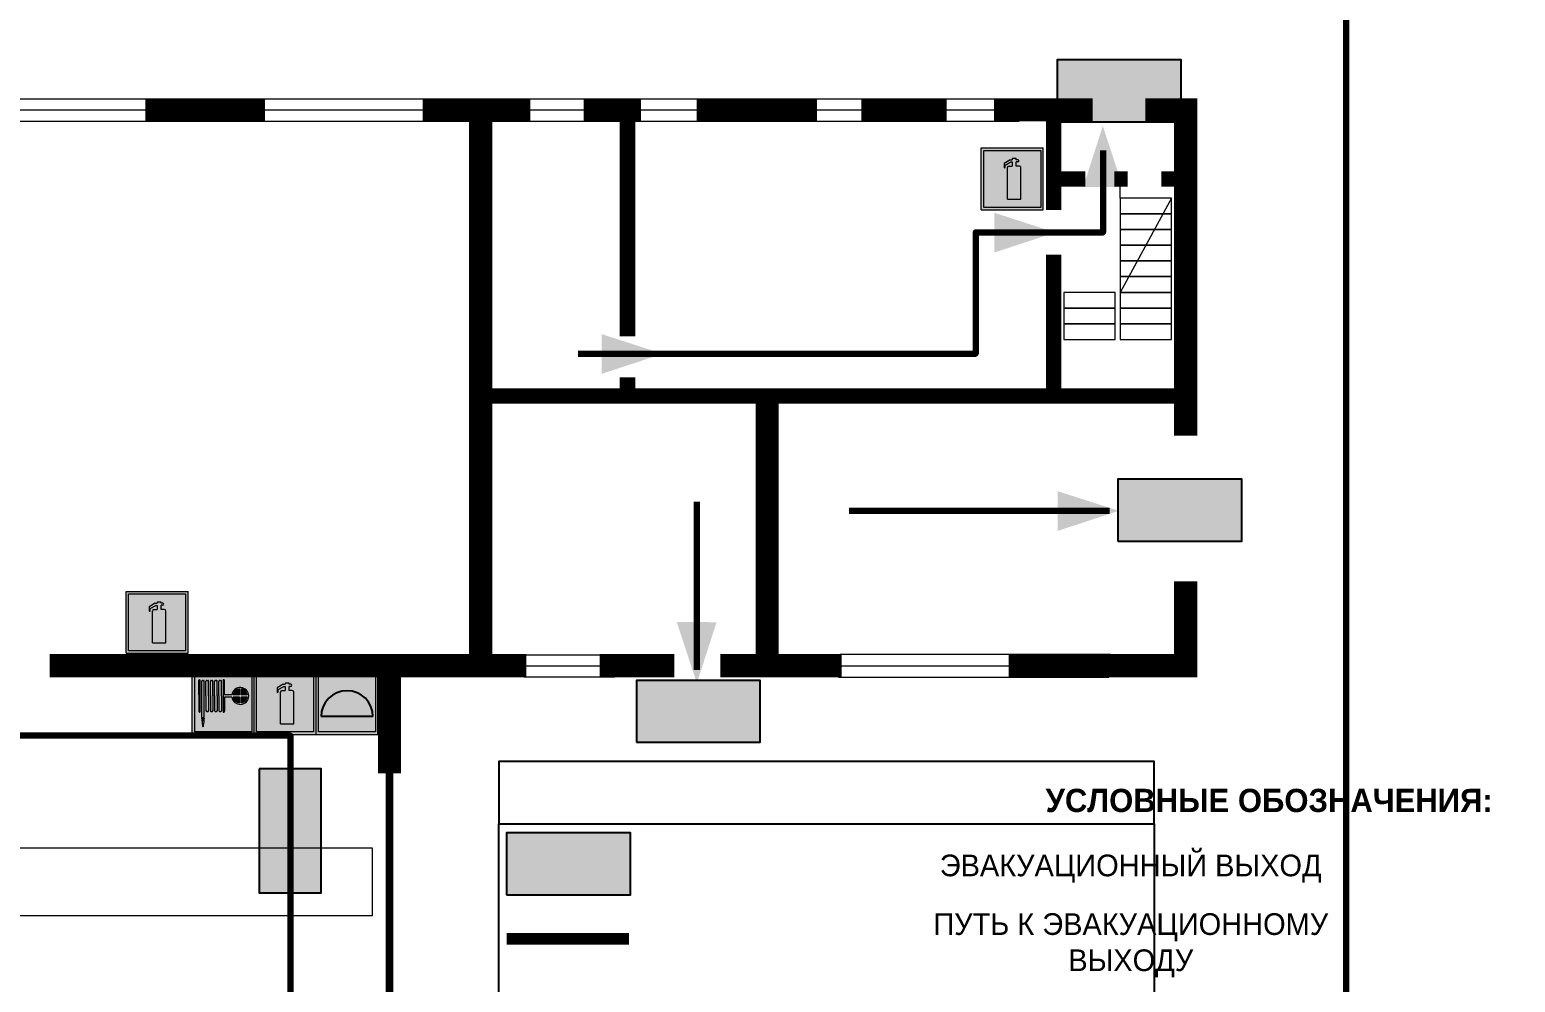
# Model space of a CAD drawing. Header units: millimetres. Extents: x 13114 to 67229, y 22859 to 38520.
# Drawn here: x 33218.4 to 33410.3, y 25961.3 to 26084.3 of the extents above; entities that cross this region are included whole.
import ezdxf

# ---------------------------------------------------------------- set-up
doc = ezdxf.new("R2010")
doc.units = ezdxf.units.MM
doc.layers.add('План_Штампы', color=7, linetype='Continuous')
doc.styles.add('обычный', font='arial.ttf')

# ---------------------------------------------------------------- blocks, each defined once
blk = doc.blocks.new('A$C7B4425F7')
at = {"true_color": 0xffffff}
blk.add_hatch(color=7, dxfattribs=at).paths.add_polyline_path([(0, 0), (-16, 0), (-16, -8), (0, -8)])
h = blk.add_hatch(color=126)
h.paths.add_polyline_path([(-0.2, -0.2), (-15.8, -0.2), (-15.8, -7.8), (-0.2, -7.8)])
h.paths.add_polyline_path([(-11.76, -2.03), (-11.76, -3.66), (-11.17, -3.66, -0.568275), (-11.17, -6.18), (-12.58, -6.18), (-12.58, -2.03)], flags=16)
h.paths.add_polyline_path([(-13.33, -4.12, -0.495768), (-13.59, -6.18), (-15.03, -6.18), (-15.03, -2.03), (-13.59, -2.03, -0.487973)], flags=16)
h.paths.add_polyline_path([(-10.25, -2.03), (-9.48, -2.03), (-9.48, -6.18), (-10.25, -6.18)], flags=16)
h.paths.add_polyline_path([(-13.84, -3.69), (-14.24, -3.69), (-14.24, -3.03), (-13.9, -3.03, -0.692621)], flags=0)
h.paths.add_polyline_path([(-9.15, -2.03), (-8.4, -2.03), (-8.04, -3.07), (-7.68, -2.03), (-6.93, -2.03), (-7.64, -4.1), (-6.93, -6.18), (-7.68, -6.18), (-8.04, -5.14), (-8.4, -6.18), (-9.15, -6.18), (-8.44, -4.1)], flags=16)
h.paths.add_polyline_path([(-11.76, -4.46), (-11.42, -4.46, -0.692621), (-11.36, -5.12), (-11.76, -5.12)], flags=0)
h.paths.add_polyline_path([(-13.9, -5.2), (-14.24, -5.2), (-14.24, -4.55), (-13.84, -4.55, -0.708038)], flags=0)
edge = h.paths.add_edge_path(flags=16)
edge.add_ellipse((-5.51, -4.08), major_axis=(0, 2.05), ratio=0.586184, start_angle=0, end_angle=360)
edge = h.paths.add_edge_path(flags=0)
edge.add_ellipse((-5.51, -4.08), major_axis=(0, 1.14), ratio=0.454828, start_angle=0, end_angle=360)
h.paths.add_polyline_path([(-4.13, -4.96, 0.377264), (-3.48, -4.52, 0.0555), (-3.16, -2.03), (-1.66, -2.03), (-1.66, -4.96), (-0.96, -4.96), (-0.96, -7.01), (-1.75, -7.01), (-1.75, -6.18), (-3.3, -6.18), (-3.3, -7.02), (-4.13, -7.02)], flags=16)
h.paths.add_polyline_path([(-2.73, -2.91), (-2.28, -2.91), (-2.28, -4.96), (-3.05, -4.96, 0.079136)], flags=0)
at = {"color": 126}
blk.add_lwpolyline([(-16, -8), (0, -8), (0, 0), (-16, 0)], close=True, dxfattribs=at)
blk = doc.blocks.new('A$C37112FD5')
at = {"true_color": 0xf5f5ff}
h = blk.add_hatch(color=7, dxfattribs=at)
h.dxf.hatch_style = 1
h.paths.add_polyline_path([(12.8, -7.4), (0, -7.4), (0, -20.2), (12.8, -20.2)])
h.paths.add_polyline_path([(12.29, -7.91), (12.29, -19.69), (0.51, -19.69), (0.51, -7.91)], flags=16)
h.paths.add_polyline_path([(4.98, -9.04, -0.42597), (5.17, -9.22), (5.17, -12.25), (5.17, -15.29, -0.432244), (4.98, -15.47), (4.83, -15.47, -0.42597), (4.64, -15.29), (4.64, -12.25), (4.64, -9.22, -0.432244), (4.83, -9.04)], flags=0)
h.paths.add_polyline_path([(4.28, -9.22), (4.28, -12.25), (4.28, -15.29, -0.432244), (4.09, -15.47), (3.94, -15.47, -0.42597), (3.75, -15.29), (3.75, -12.25), (3.75, -9.22, -0.432244), (3.94, -9.04), (4.09, -9.04, -0.42597)], flags=0)
h.paths.add_polyline_path([(5.72, -9.04), (5.87, -9.04, -0.42597), (6.06, -9.22), (6.06, -12.25), (6.06, -15.29, -0.432244), (5.87, -15.47), (5.72, -15.47, -0.42597), (5.53, -15.29), (5.53, -12.25), (5.53, -9.22, -0.432244)], flags=0)
h.paths.add_polyline_path([(6.42, -8.9), (6.5, -8.9, -0.42597), (6.69, -9.08), (6.69, -12.03), (8.21, -12.03, -15.824349), (8.21, -12.47), (6.69, -12.47), (6.69, -15.42, -0.432244), (6.5, -15.6), (6.42, -15.6)], flags=0)
h.paths.add_polyline_path([(3.39, -9.22), (3.39, -12.25), (3.39, -15.29, -0.432244), (3.2, -15.47), (3.05, -15.47, -0.42597), (2.85, -15.29), (2.85, -12.25), (2.85, -9.22, -0.432244), (3.05, -9.04), (3.2, -9.04, -0.42597)], flags=0)
h.paths.add_polyline_path([(2.5, -9.22), (2.5, -16.71), (1.96, -16.71), (1.96, -9.22, -0.432244), (2.15, -9.04), (2.31, -9.04, -0.42597)], flags=0)
h.paths.add_polyline_path([(1.61, -8.9), (1.61, -15.6), (1.57, -15.6, -0.42597), (1.37, -15.42), (1.37, -12.03), (1.37, -9.09, -0.432244), (1.57, -8.9)], flags=0)
h.paths.add_polyline_path([(9.76, -10.81), (9.76, -12.03), (8.49, -12.03, -0.336371)], flags=0)
h.paths.add_polyline_path([(8.49, -12.47), (9.76, -12.47), (9.76, -13.7, -0.336371)], flags=0)
h.paths.add_polyline_path([(10.11, -10.81, -0.336371), (11.38, -12.03), (10.11, -12.03)], flags=0)
h.paths.add_polyline_path([(10.11, -12.47), (11.38, -12.47, -0.336371), (10.11, -13.7)], flags=0)
h.paths.add_polyline_path([(2.5, -16.84), (2.5, -17.05), (1.97, -17.05), (1.97, -16.84)], flags=0)
h.paths.add_polyline_path([(2.5, -17.24, -0.033778), (2.24, -18.6, -0.033778), (1.97, -17.24)], flags=0)
h = blk.add_hatch(color=242)
h.dxf.hatch_style = 1
h.paths.add_polyline_path([(12.29, -7.91), (0.51, -7.91), (0.51, -19.69), (12.29, -19.69)])
h.paths.add_polyline_path([(6.42, -15.6), (6.42, -8.9), (6.5, -8.9, -0.42597), (6.69, -9.08), (6.69, -12.03), (8.21, -12.03, -15.824349), (8.21, -12.47), (6.69, -12.47), (6.69, -15.42, -0.432244), (6.5, -15.6)], flags=16)
h.paths.add_polyline_path([(5.87, -15.47), (5.72, -15.47, -0.42597), (5.53, -15.29), (5.53, -12.25), (5.53, -9.22, -0.432244), (5.72, -9.04), (5.87, -9.04, -0.42597), (6.06, -9.22), (6.06, -12.25), (6.06, -15.29, -0.432244)], flags=16)
h.paths.add_polyline_path([(4.98, -15.47), (4.83, -15.47, -0.42597), (4.64, -15.29), (4.64, -12.25), (4.64, -9.22, -0.432244), (4.83, -9.04), (4.98, -9.04, -0.42597), (5.17, -9.22), (5.17, -12.25), (5.17, -15.29, -0.432244)], flags=16)
h.paths.add_polyline_path([(4.09, -15.47), (3.94, -15.47, -0.42597), (3.75, -15.29), (3.75, -12.25), (3.75, -9.22, -0.432244), (3.94, -9.04), (4.09, -9.04, -0.42597), (4.28, -9.22), (4.28, -12.25), (4.28, -15.29, -0.432244)], flags=16)
h.paths.add_polyline_path([(3.2, -15.47), (3.05, -15.47, -0.42597), (2.85, -15.29), (2.85, -12.25), (2.85, -9.22, -0.432244), (3.05, -9.04), (3.2, -9.04, -0.42597), (3.39, -9.22), (3.39, -12.25), (3.39, -15.29, -0.432244)], flags=16)
h.paths.add_polyline_path([(2.5, -17.05), (1.97, -17.05), (1.97, -16.84), (2.5, -16.84)], flags=16)
h.paths.add_polyline_path([(2.5, -17.24, -0.033778), (2.24, -18.6, -0.033778), (1.97, -17.24)], flags=16)
h.paths.add_polyline_path([(2.5, -16.71), (1.96, -16.71), (1.96, -9.22, -0.432244), (2.15, -9.04), (2.31, -9.04, -0.42597), (2.5, -9.22)], flags=16)
h.paths.add_polyline_path([(1.61, -15.6), (1.57, -15.6, -0.42597), (1.37, -15.42), (1.37, -12.03), (1.37, -9.09, -0.432244), (1.57, -8.9), (1.61, -8.9)], flags=16)
h.paths.add_polyline_path([(8.49, -12.47), (9.76, -12.47), (9.76, -13.7, -0.336371)], flags=0)
h.paths.add_polyline_path([(10.11, -13.7), (10.11, -12.47), (11.38, -12.47, -0.336371)], flags=0)
h.paths.add_polyline_path([(8.49, -12.03, -0.336371), (9.76, -10.81), (9.76, -12.03)], flags=0)
h.paths.add_polyline_path([(10.11, -12.03), (10.11, -10.81, -0.336371), (11.38, -12.03)], flags=0)
h = blk.add_hatch(color=7, dxfattribs=at)
h.dxf.hatch_style = 1
h.paths.add_polyline_path([(1.61, -8.9), (1.57, -8.9, 0.432244), (1.37, -9.09), (1.37, -12.03), (1.37, -15.42, 0.42597), (1.57, -15.6), (1.61, -15.6)])
h.paths.add_polyline_path([(2.5, -9.22, 0.42597), (2.31, -9.04), (2.15, -9.04, 0.432244), (1.96, -9.22), (1.96, -16.71), (2.5, -16.71)])
h.paths.add_polyline_path([(2.5, -16.84), (1.97, -16.84), (1.97, -17.05), (2.5, -17.05)])
h.paths.add_polyline_path([(2.5, -17.24), (1.97, -17.24, 0.033778), (2.24, -18.6, 0.033778)])
h.paths.add_polyline_path([(3.39, -12.25), (3.39, -9.22, 0.42597), (3.2, -9.04), (3.05, -9.04, 0.432244), (2.85, -9.22), (2.85, -12.25), (2.85, -15.29, 0.42597), (3.05, -15.47), (3.2, -15.47, 0.432244), (3.39, -15.29)])
h.paths.add_polyline_path([(4.28, -12.25), (4.28, -9.22, 0.42597), (4.09, -9.04), (3.94, -9.04, 0.432244), (3.75, -9.22), (3.75, -12.25), (3.75, -15.29, 0.42597), (3.94, -15.47), (4.09, -15.47, 0.432244), (4.28, -15.29)])
h.paths.add_polyline_path([(5.17, -12.25), (5.17, -9.22, 0.42597), (4.98, -9.04), (4.83, -9.04, 0.432244), (4.64, -9.22), (4.64, -12.25), (4.64, -15.29, 0.42597), (4.83, -15.47), (4.98, -15.47, 0.432244), (5.17, -15.29)])
h.paths.add_polyline_path([(6.06, -12.25), (6.06, -9.22, 0.42597), (5.87, -9.04), (5.72, -9.04, 0.432244), (5.53, -9.22), (5.53, -12.25), (5.53, -15.29, 0.42597), (5.72, -15.47), (5.87, -15.47, 0.432244), (6.06, -15.29)])
h.paths.add_polyline_path([(6.69, -12.47), (8.21, -12.47, 15.824349), (8.21, -12.03), (6.69, -12.03), (6.69, -9.08, 0.42597), (6.5, -8.9), (6.42, -8.9), (6.42, -15.6), (6.5, -15.6, 0.432244), (6.69, -15.42)])
h.paths.add_polyline_path([(8.49, -12.47), (9.76, -12.47), (9.76, -13.7, -0.336371)], flags=16)
h.paths.add_polyline_path([(8.49, -12.03, -0.336371), (9.76, -10.81), (9.76, -12.03)], flags=16)
h.paths.add_polyline_path([(10.11, -12.47), (11.38, -12.47, -0.336371), (10.11, -13.7)], flags=16)
h.paths.add_polyline_path([(10.11, -12.03), (10.11, -10.81, -0.336371), (11.38, -12.03)], flags=16)
h = blk.add_hatch(color=242)
h.dxf.hatch_style = 1
h.paths.add_polyline_path([(9.76, -10.81, 0.336371), (8.49, -12.03), (9.76, -12.03)])
h.paths.add_polyline_path([(10.11, -10.81), (10.11, -12.03), (11.38, -12.03, 0.336371)])
h.paths.add_polyline_path([(11.38, -12.47), (10.11, -12.47), (10.11, -13.7, 0.336371)])
h.paths.add_polyline_path([(9.76, -12.47), (8.49, -12.47, 0.336371), (9.76, -13.7)])
at = {"color": 242, "lineweight": 5}
for p, q in [((0, -20.2), (0, -7.4)), ((0, -7.4), (12.8, -7.4)), ((1.37, -12.03), (1.37, -9.08)), ((1.57, -8.9), (1.61, -8.9)), ((1.61, -8.9), (1.61, -15.6)), ((2.15, -9.04), (2.31, -9.04)), ((3.05, -9.04), (3.2, -9.04)), ((3.94, -9.04), (4.09, -9.04)), ((4.83, -9.04), (4.98, -9.04)), ((5.72, -9.04), (5.87, -9.04)), ((6.42, -8.9), (6.42, -15.6)), ((6.5, -8.9), (6.42, -8.9)), ((6.69, -12.03), (6.69, -9.08)), ((12.8, -20.2), (12.8, -7.4)), ((1.37, -12.03), (1.37, -15.42)), ((1.96, -16.71), (1.96, -9.22)), ((2.5, -16.71), (2.5, -9.22)), ((2.85, -12.25), (2.85, -9.22)), ((2.85, -12.25), (2.85, -15.29)), ((3.39, -12.25), (3.39, -9.22)), ((3.39, -12.25), (3.39, -15.29)), ((3.75, -12.25), (3.75, -9.22)), ((3.75, -12.25), (3.75, -15.29)), ((4.28, -12.25), (4.28, -9.22)), ((4.28, -12.25), (4.28, -15.29)), ((4.64, -12.25), (4.64, -9.22)), ((4.64, -12.25), (4.64, -15.29)), ((5.17, -12.25), (5.17, -9.22)), ((5.17, -12.25), (5.17, -15.29)), ((5.53, -12.25), (5.53, -9.22)), ((5.53, -12.25), (5.53, -15.29)), ((6.06, -12.25), (6.06, -9.22)), ((6.06, -12.25), (6.06, -15.29)), ((8.21, -12.03), (6.69, -12.03)), ((9.76, -12.03), (8.49, -12.03)), ((9.76, -10.81), (9.76, -12.03)), ((10.11, -10.81), (10.11, -12.03)), ((11.38, -12.03), (10.11, -12.03)), ((8.21, -12.47), (6.69, -12.47)), ((6.69, -12.47), (6.69, -15.42)), ((9.76, -12.47), (8.49, -12.47)), ((9.76, -12.47), (9.76, -13.7)), ((11.38, -12.47), (10.11, -12.47)), ((10.11, -12.47), (10.11, -13.7)), ((1.57, -15.6), (1.61, -15.6)), ((1.96, -16.71), (2.5, -16.71)), ((1.97, -16.84), (2.5, -16.84)), ((1.97, -17.05), (1.97, -16.84)), ((2.5, -17.05), (1.97, -17.05)), ((1.97, -17.24), (2.5, -17.24)), ((2.5, -16.84), (2.5, -17.05)), ((3.05, -15.47), (3.2, -15.47)), ((3.94, -15.47), (4.09, -15.47)), ((4.83, -15.47), (4.98, -15.47)), ((5.72, -15.47), (5.87, -15.47)), ((6.42, -15.6), (6.5, -15.6)), ((0, -20.2), (12.8, -20.2))]:
    blk.add_line(p, q, dxfattribs=at)
blk.add_lwpolyline([(0.51, -7.91), (12.29, -7.91), (12.29, -19.69), (0.51, -19.69)], close=True, dxfattribs=at)
for centre, radius, start, end in [((1.56, -9.09), 0.182, 87.1027, 180.6071), ((2.15, -9.22), 0.182, 87.1027, 180.6071), ((2.32, -9.22), 0.182, 359.3929, 92.8973), ((3.04, -9.22), 0.182, 87.1027, 180.6071), ((3.21, -9.22), 0.182, 359.3929, 92.8973), ((3.93, -9.22), 0.182, 87.1027, 180.6071), ((4.1, -9.22), 0.182, 359.3929, 92.8973), ((4.82, -9.22), 0.182, 87.1027, 180.6071), ((4.99, -9.22), 0.182, 359.3929, 92.8973), ((5.71, -9.22), 0.182, 87.1027, 180.6071), ((5.88, -9.22), 0.182, 359.3929, 92.8973), ((6.51, -9.09), 0.182, 359.3929, 92.8973), ((9.93, -12.25), 1.74, 187.2319, 172.7681), ((9.93, -12.25), 1.46, 96.9927, 171.3585), ((9.93, -12.25), 1.46, 8.6415, 83.0073), ((3.04, -15.29), 0.182, 179.3929, 272.8973), ((3.21, -15.29), 0.182, 267.1027, 0.6071), ((3.93, -15.29), 0.182, 179.3929, 272.8973), ((4.1, -15.29), 0.182, 267.1027, 0.6071), ((4.82, -15.29), 0.182, 179.3929, 272.8973), ((4.99, -15.29), 0.182, 267.1027, 0.6071), ((5.71, -15.29), 0.182, 179.3929, 272.8973), ((5.88, -15.29), 0.182, 267.1027, 0.6071), ((9.93, -12.25), 1.46, 188.6415, 263.0073), ((9.93, -12.25), 1.46, 276.9927, 351.3585), ((1.56, -15.42), 0.182, 179.3929, 272.8973), ((12.17, -15.98), 10.27, 187.041, 194.7793), ((-7.7, -15.98), 10.27, 345.2207, 352.959), ((6.51, -15.42), 0.182, 267.1027, 0.6071)]:
    blk.add_arc(centre, radius, start, end, dxfattribs=at)
blk = doc.blocks.new('A$C3AD82952')
at = {"true_color": 0xf5f5ff}
h = blk.add_hatch(color=7, dxfattribs=at)
h.dxf.hatch_style = 1
h.paths.add_polyline_path([(8.21, 8.73, 0.414214), (7.89, 9.05), (7.22, 9.05), (7.22, 9.92), (7.59, 9.92, 1), (7.57, 10.36), (7.22, 10.36), (7.22, 10.6), (6.43, 10.6), (6.43, 10.36), (6.01, 10.36), (4.74, 9.59), (4.74, 8.69), (4.98, 8.73), (4.98, 9.26), (6.12, 9.91), (6.43, 9.91), (6.43, 9.05), (5.76, 9.05, 0.414214), (5.44, 8.73), (5.44, 2.2), (8.21, 2.2)], flags=0)
h.paths.add_polyline_path([(12.8, 12.8), (0, 12.8), (0, 0), (12.8, 0)])
h.paths.add_polyline_path([(0.51, 12.29), (12.29, 12.29), (12.29, 0.51), (0.51, 0.51)], flags=16)
h.paths.add_polyline_path([(4.74, 9.59), (6.01, 10.36), (6.43, 10.36), (6.43, 10.6), (7.22, 10.6), (7.22, 10.36), (7.59, 10.36, -0.94586), (7.59, 9.92), (7.22, 9.92), (7.22, 9.05), (7.89, 9.05, -0.414214), (8.21, 8.73), (8.21, 2.2), (5.44, 2.2), (5.44, 8.73, -0.414214), (5.76, 9.05), (6.43, 9.05), (6.43, 9.91), (6.12, 9.91), (4.98, 9.26), (4.98, 8.73), (4.74, 8.69)], flags=0)
h = blk.add_hatch(color=242)
h.dxf.hatch_style = 1
h.paths.add_polyline_path([(12.29, 12.29), (0.51, 12.29), (0.51, 0.51), (12.29, 0.51)])
h.paths.add_polyline_path([(4.74, 8.69), (4.74, 9.59), (6.01, 10.36), (6.43, 10.36), (6.43, 10.6), (7.22, 10.6), (7.22, 10.36), (7.59, 10.36, -0.94586), (7.59, 9.92), (7.22, 9.92), (7.22, 9.05), (7.89, 9.05, -0.414214), (8.21, 8.73), (8.21, 2.2), (5.44, 2.2), (5.44, 8.73, -0.414214), (5.76, 9.05), (6.43, 9.05), (6.43, 9.91), (6.12, 9.91), (4.98, 9.26), (4.98, 8.73)], flags=16)
h = blk.add_hatch(color=7, dxfattribs=at)
h.dxf.hatch_style = 1
h.paths.add_polyline_path([(8.21, 8.73, 0.414214), (7.89, 9.05), (7.22, 9.05), (7.22, 9.92), (7.59, 9.92, 1), (7.57, 10.36), (7.22, 10.36), (7.22, 10.6), (6.43, 10.6), (6.43, 10.36), (6.01, 10.36), (4.74, 9.59), (4.74, 8.69), (4.98, 8.73), (4.98, 9.26), (6.12, 9.91), (6.43, 9.91), (6.43, 9.05), (5.76, 9.05, 0.414214), (5.44, 8.73), (5.44, 2.2), (8.21, 2.2)])
at = {"color": 242, "lineweight": 5}
for p, q in [((0, 0), (0, 12.8)), ((0, 12.8), (12.8, 12.8)), ((12.8, 0), (12.8, 12.8)), ((6.01, 10.36), (4.74, 9.59)), ((4.74, 9.59), (4.74, 8.69)), ((4.98, 9.26), (6.12, 9.91)), ((4.98, 8.73), (4.98, 9.26)), ((6.01, 10.36), (6.43, 10.36)), ((6.12, 9.91), (6.43, 9.91)), ((7.22, 10.6), (6.43, 10.6)), ((6.43, 10.6), (6.43, 10.36)), ((6.43, 9.91), (6.43, 9.05)), ((7.22, 10.36), (7.22, 10.6)), ((7.59, 10.36), (7.22, 10.36)), ((7.22, 9.05), (7.22, 9.92)), ((7.59, 9.92), (7.22, 9.92)), ((4.74, 8.69), (4.98, 8.73)), ((5.44, 2.2), (5.44, 8.73)), ((5.76, 9.05), (6.43, 9.05)), ((7.89, 9.05), (7.22, 9.05)), ((8.21, 2.2), (8.21, 8.73)), ((0, 0), (12.8, 0)), ((5.44, 2.2), (8.21, 2.2))]:
    blk.add_line(p, q, dxfattribs=at)
blk.add_lwpolyline([(0.51, 12.29), (12.29, 12.29), (12.29, 0.51), (0.51, 0.51)], close=True, dxfattribs=at)
for centre, radius, start, end in [((7.58, 10.14), 0.223, 273.1875, 86.8125), ((5.76, 8.73), 0.32, 90, 180), ((7.89, 8.73), 0.32, 0, 90)]:
    blk.add_arc(centre, radius, start, end, dxfattribs=at)
blk = doc.blocks.new('A$C1E1F2D43')
at = {"true_color": 0xffffff}
blk.add_hatch(color=7, dxfattribs=at).paths.add_polyline_path([(8, 0), (0, 0), (0, -8), (8, -8)])
h = blk.add_hatch(color=242)
h.paths.add_polyline_path([(0.32, -0.32), (0.32, -7.68), (7.68, -7.68), (7.68, -0.32)])
h.paths.add_polyline_path([(7.35, -5.71), (0.65, -5.71, -1)], flags=16)
at = {"color": 242, "lineweight": 5}
for p, q in [((0, 0), (8, 0)), ((0, -8), (0, 0)), ((0, 0), (8, 0)), ((8, -8), (8, 0)), ((0, -8), (8, -8))]:
    blk.add_line(p, q, dxfattribs=at)
at = {"color": 242}
blk.add_line((7.35, -5.71), (0.65, -5.71), dxfattribs=at)
at = {"color": 242, "lineweight": 5}
blk.add_lwpolyline([(0.32, -0.32), (7.68, -0.32), (7.68, -7.68), (0.32, -7.68)], close=True, dxfattribs=at)
at = {"color": 242}
blk.add_arc((4, -5.71), 3.35, 0, 180, dxfattribs=at)
blk = doc.blocks.new('A$C32E8229D')
at = {"true_color": 0xffffff}
blk.add_hatch(color=7, dxfattribs=at).paths.add_polyline_path([(0, 0), (0, -8), (16, -8), (16, 0)])
h = blk.add_hatch(color=126)
h.paths.add_polyline_path([(0.2, -0.2), (15.8, -0.2), (15.8, -7.8), (0.2, -7.8)])
h.paths.add_polyline_path([(13.49, -2.05), (12.08, -2.05), (11.37, -2.63, 0.162397), (11.29, -2.84), (11.29, -3.63), (10.35, -3.63), (10.35, -4.05), (11.68, -4.05), (11.68, -3.48), (12.26, -4.28), (11.29, -5.1), (11.29, -6.78), (11.85, -6.78), (11.85, -5.44), (12.8, -4.64), (12.8, -5.94), (14.46, -5.94), (14.46, -5.39), (13.45, -5.39), (13.45, -3.97), (12.46, -2.59), (13.15, -2.59), (13.69, -3.34), (14.18, -3)], flags=16)
h.paths.add_polyline_path([(10.74, -1.82, 1), (11.8, -1.82, 1)], flags=16)
h.paths.add_polyline_path([(9.39, -3.59), (5.99, -3.59), (6.56, -3.03), (5.91, -3.03), (5.1, -3.83), (5.91, -4.64), (6.56, -4.64), (5.99, -4.09), (9.39, -4.09)], flags=16)
h.paths.add_polyline_path([(4.29, -1.08), (1.72, -1.08), (1.72, -6.6), (4.29, -6.6)], flags=16)
at = {"color": 126}
blk.add_lwpolyline([(16, -8), (0, -8), (0, 0), (16, 0)], close=True, dxfattribs=at)

msp = doc.modelspace()

# ---------------------------------------------------------------- linework, layer by layer
at = {"color": 6, "lineweight": 100}
for points in [[(32788.44, 25857.86), (33388.44, 25857.86), (33388.44, 26252.86), (32788.44, 26252.86)], [(33388.44, 25857.86), (33988.44, 25857.86), (33988.44, 26252.86), (33388.44, 26252.86)]]:
    msp.add_lwpolyline(points, close=True, dxfattribs=at)
at = {"lineweight": 0}
for points in [[(33172.07, 26075.43), (33346.48, 26075.43)], [(33172.22, 26074), (33346.63, 26074)], [(33171.78, 26072.54), (33346.19, 26072.54)], [(33359.27, 26062.6), (33359.27, 26064.62)], [(33365.89, 26062.6), (33359.27, 26050.42)], [(33282.33, 26003.62), (33294.02, 26003.62)], [(33323.06, 26003.67), (33357.98, 26003.67)], [(33282.55, 26002.2), (33294.24, 26002.2)], [(33323.29, 26002.2), (33358.21, 26002.2)], [(33282.26, 26000.77), (33293.95, 26000.77)], [(33322.86, 26000.74), (33357.78, 26000.74)]]:
    msp.add_lwpolyline(points, dxfattribs=at)
at = {"lineweight": 100, "const_width": 3}
for points in [[(33233.31, 26074), (33248.77, 26074)], [(33269.13, 26074), (33283.07, 26074)], [(33276.63, 26074), (33276.63, 26002.2)], [(33289.93, 26074), (33297.33, 26074)], [(33304.53, 26074), (33320.07, 26074)], [(33325.83, 26074), (33336.82, 26074)], [(33342.93, 26074), (33355.68, 26074)], [(33362.48, 26074), (33367.72, 26074), (33367.72, 26031.91)], [(33313.65, 26002.2), (33313.65, 26036.09)], [(33367.72, 26013.1), (33367.72, 26002.2), (33344.84, 26002.2)], [(33264.86, 26002.2), (33220.96, 26002.2)], [(33282.55, 26002.2), (33264.86, 26002.2), (33264.86, 25988.28)], [(33301.64, 26002.2), (33292.01, 26002.2)], [(33323.29, 26002.2), (33307.6, 26002.2)]]:
    msp.add_lwpolyline(points, dxfattribs=at)
at = {"lineweight": 0}
for points, const_width in [([(33295.61, 26074.11), (33295.61, 26044.75)], 2), ([(33350.66, 26061.05), (33350.66, 26074.24), (33350.66, 26065.06), (33354.73, 26065.06)], 2), ([(33358.51, 26065.06), (33360.24, 26065.06)], 2), ([(33364.57, 26065.06), (33367.04, 26065.06)], 2), ([(33276.18, 26037.04), (33367.7, 26037.04), (33350.66, 26037.04), (33350.66, 26055.28)], 2), ([(33295.61, 26039.45), (33295.61, 26037.13)], 2), ([(33264.86, 25919.39), (33264.86, 25993.93)], 1)]:
    msp.add_lwpolyline(points, dxfattribs=dict(at, const_width=const_width))
at = {"color": 126, "lineweight": 100, "true_color": 0x008754}
for points in [[(33289.24, 26042.5), (33340.59, 26042.5), (33340.59, 26058.16), (33357.04, 26058.16), (33357.04, 26068.76)], [(33304.56, 26001.68), (33304.56, 26023.36)], [(33357.87, 26022.2), (33324.23, 26022.2)], [(33214.96, 25993.18), (33252.05, 25993.18), (33252.05, 25923.74), (33256.49, 25923.74)]]:
    msp.add_lwpolyline(points, dxfattribs=at)
at = {"lineweight": 0}
for points in [[(33359.27, 26060.57), (33365.89, 26060.57), (33365.89, 26062.6), (33359.27, 26062.6)], [(33359.27, 26058.54), (33365.89, 26058.54), (33365.89, 26060.57), (33359.27, 26060.57)], [(33359.27, 26056.51), (33365.89, 26056.51), (33365.89, 26058.54), (33359.27, 26058.54)], [(33359.27, 26054.48), (33365.89, 26054.48), (33365.89, 26056.51), (33359.27, 26056.51)], [(33359.27, 26052.45), (33365.89, 26052.45), (33365.89, 26054.48), (33359.27, 26054.48)], [(33359.27, 26050.42), (33365.89, 26050.42), (33365.89, 26052.45), (33359.27, 26052.45)], [(33351.97, 26048.39), (33358.59, 26048.39), (33358.59, 26050.42), (33351.97, 26050.42)], [(33359.27, 26048.39), (33365.89, 26048.39), (33365.89, 26050.42), (33359.27, 26050.42)], [(33351.97, 26046.36), (33358.59, 26046.36), (33358.59, 26048.39), (33351.97, 26048.39)], [(33359.27, 26046.36), (33365.89, 26046.36), (33365.89, 26048.39), (33359.27, 26048.39)], [(33351.97, 26044.33), (33358.59, 26044.33), (33358.59, 26046.36), (33351.97, 26046.36)], [(33359.27, 26044.33), (33365.89, 26044.33), (33365.89, 26046.36), (33359.27, 26046.36)], [(32865.64, 25978.7), (33262.6, 25978.7), (33262.6, 25969.91), (32865.64, 25969.91)]]:
    msp.add_lwpolyline(points, close=True, dxfattribs=at)
for points in [[(33279, 25981.77), (33363.63, 25981.77), (33363.63, 25989.82), (33279, 25989.82)], [(33279, 25981.77), (33363.63, 25981.77), (33363.63, 25866.21), (33279, 25866.21)]]:
    msp.add_lwpolyline(points, close=True)
at = {"color": 126, "lineweight": 80, "true_color": 0x008754, "const_width": 1.5}
msp.add_lwpolyline([(33295.78, 25966.93), (33279.98, 25966.93)], dxfattribs=at)
at = {"layer": 'План_Штампы', "color": 126, "true_color": 0x008754}
for points in [[(33359.6, 26064.01), (33354.47, 26064.02), (33357.01, 26071.9)], [(33342.98, 26055.56), (33342.99, 26060.7), (33350.87, 26058.15)], [(33292.25, 26039.89), (33292.26, 26045.03), (33300.14, 26042.48)], [(33351.18, 26019.61), (33351.19, 26024.74), (33359.07, 26022.2)], [(33301.97, 26007.84), (33307.11, 26007.82), (33304.56, 25999.94)]]:
    msp.add_solid(points, dxfattribs=at)

# ---------------------------------------------------------------- block references
for name, p, xscale, yscale, zscale in [('A$C3AD82952', (33341.3, 26061.07), 0.625, 0.625, 0.625), ('A$C3AD82952', (33230.83, 26003.8), 0.625, 0.625, 0.625), ('A$C37112FD5', (33239.37, 26005.95), 0.6249984004534781, 0.6249984004534781, 0.6249984004534781), ('A$C3AD82952', (33247.37, 25993.33), 0.625, 0.625, 0.625)]:
    msp.add_blockref(name, p, dxfattribs=dict(xscale=xscale, yscale=yscale, zscale=zscale))
at = {"color": 1}
msp.add_blockref('A$C1E1F2D43', (33255.37, 26001.33), dxfattribs=at)
at = {"layer": 'План_Штампы'}
for p in [(33367.12, 26080.43), (33374.96, 26026.29), (33312.75, 26000.31), (33295.98, 25980.6)]:
    msp.add_blockref('A$C7B4425F7', p, dxfattribs=at)
at = {"layer": 'План_Штампы', "color": 126, "true_color": 0x008754, "xscale": -1, "rotation": 270}
msp.add_blockref('A$C32E8229D', (33256.03, 25972.87), dxfattribs=at)

# ---------------------------------------------------------------- texts
at = {"lineweight": 0, "attachment_point": 5, "style": 'обычный'}
for s, insert, char_height, width in [('{\\fProxima Nova Rg|b1|i0|c204|p2;УСЛОВНЫЕ ОБОЗНАЧЕНИЯ:\\H1.1997x; }', (33378.5, 25984.78), 3, 175.1736), ('\\pi-8.4,l8.4,t8.4;{\\fProxima Nova Rg|b0|i0|c204|p2;ЭВАКУАЦИОННЫЙ ВЫХОД\\H1.6404x; }', (33360.61, 25976), 2.8, 126.6484), ('\\pi-8.4,l8.4,t8.4;{\\fProxima Nova Rg|b0|i0|c204|p2;ПУТЬ К ЭВАКУАЦИОННОМУ \\PВЫХОДУ }', (33360.62, 25966.09), 2.8, 126.6484)]:
    msp.add_mtext(s, dxfattribs=dict(at, insert=insert, char_height=char_height, width=width))

doc.saveas('drawing.dxf')
